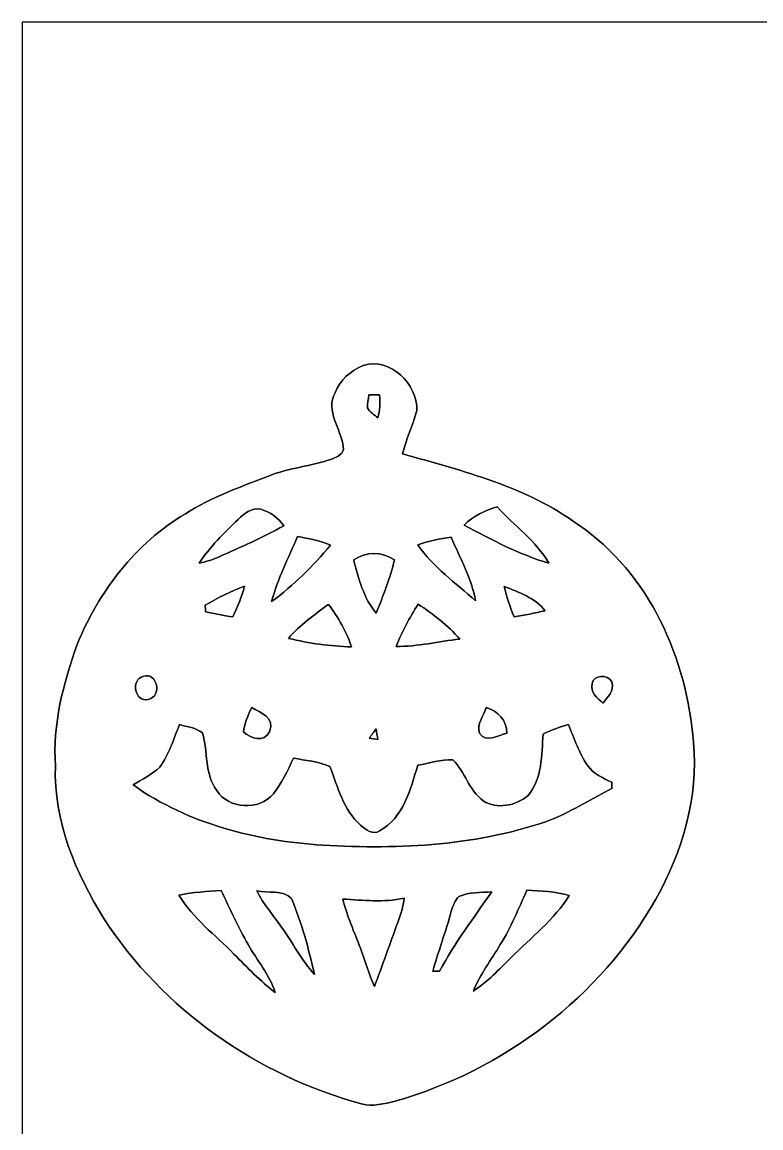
# Model space of a CAD drawing. Header units: centimetres. Extents: x -16.8 to 16.8, y -16.7 to 16.7.
# Drawn here: x -16.77 to -5.11, y -0.79 to 16.67 of the extents above; entities that cross this region are included whole.
import ezdxf

# ---------------------------------------------------------------- set-up
doc = ezdxf.new("R2010")
doc.units = ezdxf.units.CM
doc.header["$MEASUREMENT"] = 0
doc.layers.add('Layer 1', color=7, linetype='Continuous')

msp = doc.modelspace()

# ---------------------------------------------------------------- linework, layer by layer
at = {"layer": 'Layer 1', "color": 7}
for points, knots in [([(-16.77458, 16.66875), (-16.77458, 16.66875), (16.77458, 16.66875), (16.77458, 16.66875), (16.77458, 16.66875), (16.77458, 16.66875), (16.77458, -16.66875), (16.77458, -16.66875), (16.77458, -16.66875), (16.77458, -16.66875), (-16.77458, -16.66875), (-16.77458, -16.66875), (-16.77458, -16.66875), (-16.77458, -16.66875), (-16.77458, 16.66875), (-16.77458, 16.66875), (-16.77458, 16.66875), (-16.77458, 16.66875), (-16.77458, 16.66875), (-16.77458, 16.66875)], [0, 0, 0, 0, 0.16666667, 0.16666667, 0.16666667, 0.16666667, 0.33333333, 0.33333333, 0.33333333, 0.33333333, 0.5, 0.5, 0.5, 0.5, 0.66666667, 0.66666667, 0.66666667, 0.66666667, 1, 1, 1, 1]), ([(-11.38837, 11.24691), (-11.58452, 11.16648), (-11.75914, 11.01408), (-11.83393, 10.81193), (-11.83393, 10.81193), (-11.99092, 10.53183), (-11.73939, 10.24572), (-11.70446, 9.9635), (-11.70446, 9.9635), (-11.68224, 9.85626), (-11.80148, 9.80087), (-11.88297, 9.76842), (-11.88297, 9.76842), (-12.2107, 9.6587), (-12.56136, 9.62766), (-12.8845, 9.50031), (-12.8845, 9.50031), (-13.33218, 9.32603), (-13.78903, 9.16305), (-14.19719, 8.90517), (-14.19719, 8.90517), (-14.98141, 8.43774), (-15.56773, 7.67962), (-15.90499, 6.8386), (-15.90499, 6.8386), (-16.12618, 6.22512), (-16.29339, 5.57883), (-16.24965, 4.9209), (-16.24965, 4.9209), (-16.28069, 4.05518), (-15.93039, 3.23144), (-15.48236, 2.51001), (-15.48236, 2.51001), (-14.55385, 1.07456), (-13.05948, 0.03246), (-11.41518, -0.41487), (-11.41518, -0.41487), (-11.23985, -0.46073), (-11.05394, -0.41628), (-10.88284, -0.37112), (-10.88284, -0.37112), (-9.17363, 0.11465), (-7.65069, 1.26788), (-6.7691, 2.81764), (-6.7691, 2.81764), (-6.35564, 3.56764), (-6.08683, 4.42913), (-6.17679, 5.29343), (-6.17679, 5.29343), (-6.27698, 6.61494), (-6.86999, 7.96678), (-7.99183, 8.72878), (-7.99183, 8.72878), (-8.8078, 9.33203), (-9.80969, 9.57651), (-10.76784, 9.85097), (-10.76784, 9.85097), (-10.71139, 10.08521), (-10.60803, 10.30429), (-10.54241, 10.53536), (-10.54241, 10.53536), (-10.53112, 10.95234), (-10.96045, 11.3792), (-11.38837, 11.24691), (-11.38837, 11.24691), (-11.38837, 11.24691), (-11.38837, 11.24691), (-11.38837, 11.24691)], [0, 0, 0, 0, 0.05555556, 0.05555556, 0.05555556, 0.05555556, 0.11111111, 0.11111111, 0.11111111, 0.11111111, 0.16666667, 0.16666667, 0.16666667, 0.16666667, 0.22222222, 0.22222222, 0.22222222, 0.22222222, 0.27777778, 0.27777778, 0.27777778, 0.27777778, 0.33333333, 0.33333333, 0.33333333, 0.33333333, 0.38888889, 0.38888889, 0.38888889, 0.38888889, 0.44444444, 0.44444444, 0.44444444, 0.44444444, 0.5, 0.5, 0.5, 0.5, 0.55555556, 0.55555556, 0.55555556, 0.55555556, 0.61111111, 0.61111111, 0.61111111, 0.61111111, 0.66666667, 0.66666667, 0.66666667, 0.66666667, 0.72222222, 0.72222222, 0.72222222, 0.72222222, 0.77777778, 0.77777778, 0.77777778, 0.77777778, 0.83333333, 0.83333333, 0.83333333, 0.83333333, 0.88888889, 0.88888889, 0.88888889, 0.88888889, 1, 1, 1, 1]), ([(-11.29947, 10.78124), (-11.25784, 10.78089), (-11.17424, 10.78054), (-11.13261, 10.78054), (-11.13261, 10.78054), (-11.1192, 10.65918), (-11.12802, 10.53677), (-11.15907, 10.41859), (-11.15907, 10.41859), (-11.21586, 10.46762), (-11.28501, 10.50854), (-11.3217, 10.57663), (-11.3217, 10.57663), (-11.32487, 10.64542), (-11.3097, 10.71351), (-11.29947, 10.78124)], [0, 0, 0, 0, 0.2, 0.2, 0.2, 0.2, 0.4, 0.4, 0.4, 0.4, 0.6, 0.6, 0.6, 0.6, 1, 1, 1, 1]), ([(-13.36499, 8.81521), (-13.2715, 8.91117), (-13.15261, 9.0043), (-13.00551, 8.97537), (-13.00551, 8.97537), (-12.8591, 8.93163), (-12.7314, 8.84096), (-12.64497, 8.71573), (-12.64497, 8.71573), (-12.97164, 8.52699), (-13.32018, 8.37953), (-13.66379, 8.22501), (-13.66379, 8.22501), (-13.76468, 8.17845), (-13.87122, 8.14634), (-13.97988, 8.12341), (-13.97988, 8.12341), (-13.81054, 8.38306), (-13.58477, 8.59896), (-13.36499, 8.81521)], [0, 0, 0, 0, 0.16666667, 0.16666667, 0.16666667, 0.16666667, 0.33333333, 0.33333333, 0.33333333, 0.33333333, 0.5, 0.5, 0.5, 0.5, 0.66666667, 0.66666667, 0.66666667, 0.66666667, 1, 1, 1, 1]), ([(-9.7984, 8.72596), (-9.65271, 8.86707), (-9.4682, 8.95985), (-9.27312, 9.01347), (-9.27312, 9.01347), (-9.00889, 8.71079), (-8.65611, 8.47654), (-8.45679, 8.12165), (-8.45679, 8.12165), (-8.92634, 8.26382), (-9.36801, 8.49312), (-9.7984, 8.72596)], [0, 0, 0, 0, 0.25, 0.25, 0.25, 0.25, 0.5, 0.5, 0.5, 0.5, 1, 1, 1, 1]), ([(-12.42907, 8.54498), (-12.25162, 8.51464), (-12.07382, 8.47831), (-11.9066, 8.40881), (-11.9066, 8.40881), (-12.1793, 8.07896), (-12.49045, 7.77275), (-12.83547, 7.51805), (-12.83547, 7.51805), (-12.74551, 7.87647), (-12.56594, 8.20385), (-12.42907, 8.54498)], [0, 0, 0, 0, 0.25, 0.25, 0.25, 0.25, 0.5, 0.5, 0.5, 0.5, 1, 1, 1, 1]), ([(-10.52936, 8.41163), (-10.36003, 8.47972), (-10.1794, 8.50794), (-9.99984, 8.53405), (-9.99984, 8.53405), (-9.86261, 8.20349), (-9.67599, 7.88529), (-9.61778, 7.52828), (-9.61778, 7.52828), (-9.92823, 7.81297), (-10.28347, 8.0645), (-10.52936, 8.41163)], [0, 0, 0, 0, 0.25, 0.25, 0.25, 0.25, 0.5, 0.5, 0.5, 0.5, 1, 1, 1, 1]), ([(-11.54007, 8.17457), (-11.34498, 8.30933), (-11.09204, 8.30968), (-10.89695, 8.17457), (-10.89695, 8.17457), (-10.9661, 7.88635), (-11.07228, 7.60765), (-11.18729, 7.33496), (-11.18729, 7.33496), (-11.38273, 7.57096), (-11.46528, 7.88282), (-11.54007, 8.17457)], [0, 0, 0, 0, 0.25, 0.25, 0.25, 0.25, 0.5, 0.5, 0.5, 0.5, 1, 1, 1, 1]), ([(-13.88286, 7.46266), (-13.68249, 7.57343), (-13.48105, 7.68526), (-13.26444, 7.76217), (-13.26444, 7.76217), (-13.30572, 7.59248), (-13.37628, 7.43267), (-13.44789, 7.27428), (-13.44789, 7.27428), (-13.59218, 7.29968), (-13.73611, 7.32684), (-13.88004, 7.35401), (-13.88004, 7.35401), (-13.88075, 7.38117), (-13.88216, 7.4355), (-13.88286, 7.46266)], [0, 0, 0, 0, 0.2, 0.2, 0.2, 0.2, 0.4, 0.4, 0.4, 0.4, 0.6, 0.6, 0.6, 0.6, 1, 1, 1, 1]), ([(-9.16446, 7.75794), (-8.93198, 7.66516), (-8.67833, 7.57731), (-8.51853, 7.3727), (-8.51853, 7.3727), (-8.6808, 7.33566), (-8.84414, 7.30462), (-9.00818, 7.27675), (-9.00818, 7.27675), (-9.06921, 7.43409), (-9.12742, 7.59284), (-9.16446, 7.75794)], [0, 0, 0, 0, 0.25, 0.25, 0.25, 0.25, 0.5, 0.5, 0.5, 0.5, 1, 1, 1, 1]), ([(-12.56983, 6.93667), (-12.38709, 7.14763), (-12.16025, 7.31132), (-11.93518, 7.47324), (-11.93518, 7.47324), (-11.78983, 7.26475), (-11.64802, 7.04674), (-11.57464, 6.80085), (-11.57464, 6.80085), (-11.90978, 6.81496), (-12.24421, 6.85694), (-12.56983, 6.93667)], [0, 0, 0, 0, 0.25, 0.25, 0.25, 0.25, 0.5, 0.5, 0.5, 0.5, 1, 1, 1, 1]), ([(-10.52407, 7.47677), (-10.28524, 7.31732), (-10.05452, 7.14199), (-9.86367, 6.92573), (-9.86367, 6.92573), (-10.19881, 6.88693), (-10.53112, 6.80649), (-10.86979, 6.80826), (-10.86979, 6.80826), (-10.7823, 7.04462), (-10.65318, 7.26158), (-10.52407, 7.47677)], [0, 0, 0, 0, 0.25, 0.25, 0.25, 0.25, 0.5, 0.5, 0.5, 0.5, 1, 1, 1, 1]), ([(-14.89322, 6.32531), (-14.66533, 6.43749), (-14.5602, 6.07624), (-14.74011, 5.98664), (-14.74011, 5.98664), (-14.96801, 5.87446), (-15.07314, 6.23605), (-14.89322, 6.32531)], [0, 0, 0, 0, 0.33333333, 0.33333333, 0.33333333, 0.33333333, 1, 1, 1, 1]), ([(-7.77416, 6.22406), (-7.75653, 6.3627), (-7.52651, 6.37575), (-7.46619, 6.25016), (-7.46619, 6.25016), (-7.41892, 6.10517), (-7.53145, 6.00851), (-7.60765, 5.91079), (-7.60765, 5.91079), (-7.6902, 5.99793), (-7.81685, 6.07695), (-7.77416, 6.22406)], [0, 0, 0, 0, 0.25, 0.25, 0.25, 0.25, 0.5, 0.5, 0.5, 0.5, 1, 1, 1, 1]), ([(-13.15014, 5.84482), (-13.00868, 5.76474), (-12.77479, 5.68113), (-12.87004, 5.46241), (-12.87004, 5.46241), (-12.94589, 5.28638), (-13.17202, 5.35199), (-13.28208, 5.45994), (-13.28208, 5.45994), (-13.25704, 5.5947), (-13.21294, 5.72311), (-13.15014, 5.84482)], [0, 0, 0, 0, 0.25, 0.25, 0.25, 0.25, 0.5, 0.5, 0.5, 0.5, 1, 1, 1, 1]), ([(-9.44633, 5.84553), (-9.26536, 5.78414), (-9.12248, 5.64868), (-9.12283, 5.43842), (-9.12283, 5.43842), (-9.26042, 5.40456), (-9.46115, 5.27438), (-9.55322, 5.4416), (-9.55322, 5.4416), (-9.60826, 5.57706), (-9.48619, 5.71959), (-9.44633, 5.84553)], [0, 0, 0, 0, 0.25, 0.25, 0.25, 0.25, 0.5, 0.5, 0.5, 0.5, 1, 1, 1, 1]), ([(-14.28785, 5.57601), (-14.16826, 5.53826), (-14.02821, 5.52697), (-13.92731, 5.44336), (-13.92731, 5.44336), (-13.83806, 5.14491), (-13.89662, 4.79919), (-13.70224, 4.53496), (-13.70224, 4.53496), (-13.52127, 4.23757), (-13.02808, 4.21111), (-12.80866, 4.48345), (-12.80866, 4.48345), (-12.67425, 4.65208), (-12.58358, 4.85034), (-12.49151, 5.04402), (-12.49151, 5.04402), (-12.29854, 5.00944), (-12.0971, 4.99075), (-11.91578, 4.91278), (-11.91578, 4.91278), (-11.78913, 4.58964), (-11.70658, 4.22451), (-11.43, 3.98604), (-11.43, 3.98604), (-11.35133, 3.92042), (-11.23315, 3.81917), (-11.1312, 3.89819), (-11.1312, 3.89819), (-10.75055, 4.10457), (-10.64472, 4.54978), (-10.52901, 4.93219), (-10.52901, 4.93219), (-10.34556, 4.96958), (-10.16247, 5.01862), (-9.97338, 5.01932), (-9.97338, 5.01932), (-9.78535, 4.82882), (-9.7155, 4.53425), (-9.49501, 4.36951), (-9.49501, 4.36951), (-9.27876, 4.23474), (-8.9789, 4.29189), (-8.79193, 4.45241), (-8.79193, 4.45241), (-8.55768, 4.71981), (-8.57638, 5.09482), (-8.54781, 5.42537), (-8.54781, 5.42537), (-8.42045, 5.48816), (-8.28781, 5.53861), (-8.15023, 5.57459), (-8.15023, 5.57459), (-8.0578, 5.35481), (-7.98195, 5.12374), (-7.84613, 4.92513), (-7.84613, 4.92513), (-7.75476, 4.79531), (-7.60377, 4.73181), (-7.46619, 4.66372), (-7.46619, 4.66372), (-7.46513, 4.64044), (-7.46266, 4.59387), (-7.46125, 4.57059), (-7.46125, 4.57059), (-7.76817, 4.40408), (-8.07014, 4.22628), (-8.38906, 4.08446), (-8.38906, 4.08446), (-9.54864, 3.6636), (-10.80558, 3.59904), (-12.0269, 3.6703), (-12.0269, 3.6703), (-13.07959, 3.73698), (-14.15133, 4.00473), (-15.02163, 4.62174), (-15.02163, 4.62174), (-14.88017, 4.71135), (-14.72706, 4.7879), (-14.60253, 4.90044), (-14.60253, 4.90044), (-14.45472, 5.10258), (-14.38487, 5.34846), (-14.28785, 5.57601)], [0, 0, 0, 0, 0.04545455, 0.04545455, 0.04545455, 0.04545455, 0.09090909, 0.09090909, 0.09090909, 0.09090909, 0.13636364, 0.13636364, 0.13636364, 0.13636364, 0.18181818, 0.18181818, 0.18181818, 0.18181818, 0.22727273, 0.22727273, 0.22727273, 0.22727273, 0.27272727, 0.27272727, 0.27272727, 0.27272727, 0.31818182, 0.31818182, 0.31818182, 0.31818182, 0.36363636, 0.36363636, 0.36363636, 0.36363636, 0.40909091, 0.40909091, 0.40909091, 0.40909091, 0.45454545, 0.45454545, 0.45454545, 0.45454545, 0.5, 0.5, 0.5, 0.5, 0.54545455, 0.54545455, 0.54545455, 0.54545455, 0.59090909, 0.59090909, 0.59090909, 0.59090909, 0.63636364, 0.63636364, 0.63636364, 0.63636364, 0.68181818, 0.68181818, 0.68181818, 0.68181818, 0.72727273, 0.72727273, 0.72727273, 0.72727273, 0.77272727, 0.77272727, 0.77272727, 0.77272727, 0.81818182, 0.81818182, 0.81818182, 0.81818182, 0.86363636, 0.86363636, 0.86363636, 0.86363636, 0.90909091, 0.90909091, 0.90909091, 0.90909091, 1, 1, 1, 1]), ([(-11.29348, 5.35869), (-11.25855, 5.40879), (-11.22292, 5.45782), (-11.18623, 5.50616), (-11.18623, 5.50616), (-11.17671, 5.45112), (-11.16753, 5.39574), (-11.15836, 5.34035), (-11.15836, 5.34035), (-11.19223, 5.34494), (-11.25961, 5.35411), (-11.29348, 5.35869)], [0, 0, 0, 0, 0.25, 0.25, 0.25, 0.25, 0.5, 0.5, 0.5, 0.5, 1, 1, 1, 1]), ([(-13.06971, 2.94852), (-12.89967, 2.90442), (-12.65132, 2.97674), (-12.5222, 2.8261), (-12.5222, 2.8261), (-12.35886, 2.44193), (-12.25162, 2.03482), (-12.15849, 1.62807), (-12.15849, 1.62807), (-12.36698, 1.85491), (-12.50174, 2.13395), (-12.68448, 2.37949), (-12.68448, 2.37949), (-12.81007, 2.57104), (-12.96988, 2.74108), (-13.06971, 2.94852)], [0, 0, 0, 0, 0.2, 0.2, 0.2, 0.2, 0.4, 0.4, 0.4, 0.4, 0.6, 0.6, 0.6, 0.6, 1, 1, 1, 1]), ([(-14.29808, 2.88149), (-14.07936, 2.93017), (-13.85429, 2.93829), (-13.63169, 2.95416), (-13.63169, 2.95416), (-13.49304, 2.66876), (-13.37028, 2.3749), (-13.20624, 2.10256), (-13.20624, 2.10256), (-13.06583, 1.8482), (-12.86475, 1.62454), (-12.77867, 1.34232), (-12.77867, 1.34232), (-13.0175, 1.52153), (-13.21788, 1.74308), (-13.43025, 1.95086), (-13.43025, 1.95086), (-13.72482, 2.2546), (-14.07971, 2.51213), (-14.29808, 2.88149)], [0, 0, 0, 0, 0.16666667, 0.16666667, 0.16666667, 0.16666667, 0.33333333, 0.33333333, 0.33333333, 0.33333333, 0.5, 0.5, 0.5, 0.5, 0.66666667, 0.66666667, 0.66666667, 0.66666667, 1, 1, 1, 1]), ([(-11.71328, 2.81905), (-11.38978, 2.80247), (-11.06593, 2.76049), (-10.74491, 2.83422), (-10.74491, 2.83422), (-10.75831, 2.70192), (-10.79429, 2.57351), (-10.84368, 2.45004), (-10.84368, 2.45004), (-10.97104, 2.11526), (-11.08357, 1.77518), (-11.21198, 1.44074), (-11.21198, 1.44074), (-11.30476, 1.63371), (-11.35733, 1.84221), (-11.43318, 2.04153), (-11.43318, 2.04153), (-11.52948, 2.29976), (-11.64484, 2.55164), (-11.71328, 2.81905)], [0, 0, 0, 0, 0.16666667, 0.16666667, 0.16666667, 0.16666667, 0.33333333, 0.33333333, 0.33333333, 0.33333333, 0.5, 0.5, 0.5, 0.5, 0.66666667, 0.66666667, 0.66666667, 0.66666667, 1, 1, 1, 1]), ([(-9.88095, 2.86032), (-9.71868, 2.93194), (-9.53347, 2.91888), (-9.36061, 2.93617), (-9.36061, 2.93617), (-9.64389, 2.52377), (-9.94551, 2.12266), (-10.18505, 1.68169), (-10.18505, 1.68169), (-10.21186, 1.68099), (-10.26583, 1.67922), (-10.293, 1.67816), (-10.293, 1.67816), (-10.19916, 1.99602), (-10.08733, 2.30787), (-9.99913, 2.62714), (-9.99913, 2.62714), (-9.97091, 2.70933), (-9.94692, 2.8), (-9.88095, 2.86032)], [0, 0, 0, 0, 0.16666667, 0.16666667, 0.16666667, 0.16666667, 0.33333333, 0.33333333, 0.33333333, 0.33333333, 0.5, 0.5, 0.5, 0.5, 0.66666667, 0.66666667, 0.66666667, 0.66666667, 1, 1, 1, 1]), ([(-8.80498, 2.95945), (-8.58061, 2.94852), (-8.35272, 2.94111), (-8.13576, 2.87584), (-8.13576, 2.87584), (-8.37636, 2.49096), (-8.74042, 2.21262), (-9.05545, 1.89442), (-9.05545, 1.89442), (-9.24525, 1.70956), (-9.42552, 1.51024), (-9.65094, 1.36737), (-9.65094, 1.36737), (-9.54687, 1.6316), (-9.36943, 1.85737), (-9.2262, 2.10009), (-9.2262, 2.10009), (-9.05334, 2.36996), (-8.93868, 2.66982), (-8.80498, 2.95945)], [0, 0, 0, 0, 0.16666667, 0.16666667, 0.16666667, 0.16666667, 0.33333333, 0.33333333, 0.33333333, 0.33333333, 0.5, 0.5, 0.5, 0.5, 0.66666667, 0.66666667, 0.66666667, 0.66666667, 1, 1, 1, 1])]:
    msp.add_open_spline(points, degree=3, knots=knots, dxfattribs=at)
at = {"layer": 'Layer 1', "color": 251}
for points, knots in [([(-11.38837, 11.24691), (-10.96045, 11.3792), (-10.53112, 10.95234), (-10.54241, 10.53536), (-10.54241, 10.53536), (-10.60803, 10.30429), (-10.71139, 10.08521), (-10.76784, 9.85097), (-10.76784, 9.85097), (-9.80969, 9.57651), (-8.8078, 9.33203), (-7.99183, 8.72878), (-7.99183, 8.72878), (-6.86999, 7.96678), (-6.27698, 6.61494), (-6.17679, 5.29343), (-6.17679, 5.29343), (-6.08683, 4.42913), (-6.35564, 3.56764), (-6.7691, 2.81764), (-6.7691, 2.81764), (-7.65069, 1.26788), (-9.17363, 0.11465), (-10.88284, -0.37112), (-10.88284, -0.37112), (-11.05394, -0.41628), (-11.23985, -0.46073), (-11.41518, -0.41487), (-11.41518, -0.41487), (-13.05948, 0.03246), (-14.55385, 1.07456), (-15.48236, 2.51001), (-15.48236, 2.51001), (-15.93039, 3.23144), (-16.28069, 4.05518), (-16.24965, 4.9209), (-16.24965, 4.9209), (-16.29339, 5.57883), (-16.12618, 6.22512), (-15.90499, 6.8386), (-15.90499, 6.8386), (-15.56773, 7.67962), (-14.98141, 8.43774), (-14.19719, 8.90517), (-14.19719, 8.90517), (-13.78903, 9.16305), (-13.33218, 9.32603), (-12.8845, 9.50031), (-12.8845, 9.50031), (-12.56136, 9.62766), (-12.2107, 9.6587), (-11.88297, 9.76842), (-11.88297, 9.76842), (-11.80148, 9.80087), (-11.68224, 9.85626), (-11.70446, 9.9635), (-11.70446, 9.9635), (-11.73939, 10.24572), (-11.99092, 10.53183), (-11.83393, 10.81193), (-11.83393, 10.81193), (-11.75914, 11.01408), (-11.58452, 11.16648), (-11.38837, 11.24691), (-11.38837, 11.24691), (-11.38837, 11.24691), (-11.38837, 11.24691), (-11.38837, 11.24691)], [0, 0, 0, 0, 0.05555556, 0.05555556, 0.05555556, 0.05555556, 0.11111111, 0.11111111, 0.11111111, 0.11111111, 0.16666667, 0.16666667, 0.16666667, 0.16666667, 0.22222222, 0.22222222, 0.22222222, 0.22222222, 0.27777778, 0.27777778, 0.27777778, 0.27777778, 0.33333333, 0.33333333, 0.33333333, 0.33333333, 0.38888889, 0.38888889, 0.38888889, 0.38888889, 0.44444444, 0.44444444, 0.44444444, 0.44444444, 0.5, 0.5, 0.5, 0.5, 0.55555556, 0.55555556, 0.55555556, 0.55555556, 0.61111111, 0.61111111, 0.61111111, 0.61111111, 0.66666667, 0.66666667, 0.66666667, 0.66666667, 0.72222222, 0.72222222, 0.72222222, 0.72222222, 0.77777778, 0.77777778, 0.77777778, 0.77777778, 0.83333333, 0.83333333, 0.83333333, 0.83333333, 0.88888889, 0.88888889, 0.88888889, 0.88888889, 1, 1, 1, 1]), ([(-11.29947, 10.78124), (-11.3097, 10.71351), (-11.32487, 10.64542), (-11.3217, 10.57663), (-11.3217, 10.57663), (-11.28501, 10.50854), (-11.21586, 10.46762), (-11.15907, 10.41859), (-11.15907, 10.41859), (-11.12802, 10.53677), (-11.1192, 10.65918), (-11.13261, 10.78054), (-11.13261, 10.78054), (-11.17424, 10.78054), (-11.25784, 10.78089), (-11.29947, 10.78124), (-11.29947, 10.78124), (-11.29947, 10.78124), (-11.29947, 10.78124), (-11.29947, 10.78124)], [0, 0, 0, 0, 0.16666667, 0.16666667, 0.16666667, 0.16666667, 0.33333333, 0.33333333, 0.33333333, 0.33333333, 0.5, 0.5, 0.5, 0.5, 0.66666667, 0.66666667, 0.66666667, 0.66666667, 1, 1, 1, 1]), ([(-13.36499, 8.81521), (-13.58477, 8.59896), (-13.81054, 8.38306), (-13.97988, 8.12341), (-13.97988, 8.12341), (-13.87122, 8.14634), (-13.76468, 8.17845), (-13.66379, 8.22501), (-13.66379, 8.22501), (-13.32018, 8.37953), (-12.97164, 8.52699), (-12.64497, 8.71573), (-12.64497, 8.71573), (-12.7314, 8.84096), (-12.8591, 8.93163), (-13.00551, 8.97537), (-13.00551, 8.97537), (-13.15261, 9.0043), (-13.2715, 8.91117), (-13.36499, 8.81521), (-13.36499, 8.81521), (-13.36499, 8.81521), (-13.36499, 8.81521), (-13.36499, 8.81521)], [0, 0, 0, 0, 0.14285714, 0.14285714, 0.14285714, 0.14285714, 0.28571429, 0.28571429, 0.28571429, 0.28571429, 0.42857143, 0.42857143, 0.42857143, 0.42857143, 0.57142857, 0.57142857, 0.57142857, 0.57142857, 0.71428571, 0.71428571, 0.71428571, 0.71428571, 1, 1, 1, 1]), ([(-9.7984, 8.72596), (-9.36801, 8.49312), (-8.92634, 8.26382), (-8.45679, 8.12165), (-8.45679, 8.12165), (-8.65611, 8.47654), (-9.00889, 8.71079), (-9.27312, 9.01347), (-9.27312, 9.01347), (-9.4682, 8.95985), (-9.65271, 8.86707), (-9.7984, 8.72596), (-9.7984, 8.72596), (-9.7984, 8.72596), (-9.7984, 8.72596), (-9.7984, 8.72596)], [0, 0, 0, 0, 0.2, 0.2, 0.2, 0.2, 0.4, 0.4, 0.4, 0.4, 0.6, 0.6, 0.6, 0.6, 1, 1, 1, 1]), ([(-12.42907, 8.54498), (-12.56594, 8.20385), (-12.74551, 7.87647), (-12.83547, 7.51805), (-12.83547, 7.51805), (-12.49045, 7.77275), (-12.1793, 8.07896), (-11.9066, 8.40881), (-11.9066, 8.40881), (-12.07382, 8.47831), (-12.25162, 8.51464), (-12.42907, 8.54498), (-12.42907, 8.54498), (-12.42907, 8.54498), (-12.42907, 8.54498), (-12.42907, 8.54498)], [0, 0, 0, 0, 0.2, 0.2, 0.2, 0.2, 0.4, 0.4, 0.4, 0.4, 0.6, 0.6, 0.6, 0.6, 1, 1, 1, 1]), ([(-10.52936, 8.41163), (-10.28347, 8.0645), (-9.92823, 7.81297), (-9.61778, 7.52828), (-9.61778, 7.52828), (-9.67599, 7.88529), (-9.86261, 8.20349), (-9.99984, 8.53405), (-9.99984, 8.53405), (-10.1794, 8.50794), (-10.36003, 8.47972), (-10.52936, 8.41163), (-10.52936, 8.41163), (-10.52936, 8.41163), (-10.52936, 8.41163), (-10.52936, 8.41163)], [0, 0, 0, 0, 0.2, 0.2, 0.2, 0.2, 0.4, 0.4, 0.4, 0.4, 0.6, 0.6, 0.6, 0.6, 1, 1, 1, 1]), ([(-11.54007, 8.17457), (-11.46528, 7.88282), (-11.38273, 7.57096), (-11.18729, 7.33496), (-11.18729, 7.33496), (-11.07228, 7.60765), (-10.9661, 7.88635), (-10.89695, 8.17457), (-10.89695, 8.17457), (-11.09204, 8.30968), (-11.34498, 8.30933), (-11.54007, 8.17457), (-11.54007, 8.17457), (-11.54007, 8.17457), (-11.54007, 8.17457), (-11.54007, 8.17457)], [0, 0, 0, 0, 0.2, 0.2, 0.2, 0.2, 0.4, 0.4, 0.4, 0.4, 0.6, 0.6, 0.6, 0.6, 1, 1, 1, 1]), ([(-13.88286, 7.46266), (-13.88216, 7.4355), (-13.88075, 7.38117), (-13.88004, 7.35401), (-13.88004, 7.35401), (-13.73611, 7.32684), (-13.59218, 7.29968), (-13.44789, 7.27428), (-13.44789, 7.27428), (-13.37628, 7.43267), (-13.30572, 7.59248), (-13.26444, 7.76217), (-13.26444, 7.76217), (-13.48105, 7.68526), (-13.68249, 7.57343), (-13.88286, 7.46266), (-13.88286, 7.46266), (-13.88286, 7.46266), (-13.88286, 7.46266), (-13.88286, 7.46266)], [0, 0, 0, 0, 0.16666667, 0.16666667, 0.16666667, 0.16666667, 0.33333333, 0.33333333, 0.33333333, 0.33333333, 0.5, 0.5, 0.5, 0.5, 0.66666667, 0.66666667, 0.66666667, 0.66666667, 1, 1, 1, 1]), ([(-9.16446, 7.75794), (-9.12742, 7.59284), (-9.06921, 7.43409), (-9.00818, 7.27675), (-9.00818, 7.27675), (-8.84414, 7.30462), (-8.6808, 7.33566), (-8.51853, 7.3727), (-8.51853, 7.3727), (-8.67833, 7.57731), (-8.93198, 7.66516), (-9.16446, 7.75794), (-9.16446, 7.75794), (-9.16446, 7.75794), (-9.16446, 7.75794), (-9.16446, 7.75794)], [0, 0, 0, 0, 0.2, 0.2, 0.2, 0.2, 0.4, 0.4, 0.4, 0.4, 0.6, 0.6, 0.6, 0.6, 1, 1, 1, 1]), ([(-12.56983, 6.93667), (-12.24421, 6.85694), (-11.90978, 6.81496), (-11.57464, 6.80085), (-11.57464, 6.80085), (-11.64802, 7.04674), (-11.78983, 7.26475), (-11.93518, 7.47324), (-11.93518, 7.47324), (-12.16025, 7.31132), (-12.38709, 7.14763), (-12.56983, 6.93667), (-12.56983, 6.93667), (-12.56983, 6.93667), (-12.56983, 6.93667), (-12.56983, 6.93667)], [0, 0, 0, 0, 0.2, 0.2, 0.2, 0.2, 0.4, 0.4, 0.4, 0.4, 0.6, 0.6, 0.6, 0.6, 1, 1, 1, 1]), ([(-10.52407, 7.47677), (-10.65318, 7.26158), (-10.7823, 7.04462), (-10.86979, 6.80826), (-10.86979, 6.80826), (-10.53112, 6.80649), (-10.19881, 6.88693), (-9.86367, 6.92573), (-9.86367, 6.92573), (-10.05452, 7.14199), (-10.28524, 7.31732), (-10.52407, 7.47677), (-10.52407, 7.47677), (-10.52407, 7.47677), (-10.52407, 7.47677), (-10.52407, 7.47677)], [0, 0, 0, 0, 0.2, 0.2, 0.2, 0.2, 0.4, 0.4, 0.4, 0.4, 0.6, 0.6, 0.6, 0.6, 1, 1, 1, 1]), ([(-14.89322, 6.32531), (-15.07314, 6.23605), (-14.96801, 5.87446), (-14.74011, 5.98664), (-14.74011, 5.98664), (-14.5602, 6.07624), (-14.66533, 6.43749), (-14.89322, 6.32531), (-14.89322, 6.32531), (-14.89322, 6.32531), (-14.89322, 6.32531), (-14.89322, 6.32531)], [0, 0, 0, 0, 0.25, 0.25, 0.25, 0.25, 0.5, 0.5, 0.5, 0.5, 1, 1, 1, 1]), ([(-7.77416, 6.22406), (-7.81685, 6.07695), (-7.6902, 5.99793), (-7.60765, 5.91079), (-7.60765, 5.91079), (-7.53145, 6.00851), (-7.41892, 6.10517), (-7.46619, 6.25016), (-7.46619, 6.25016), (-7.52651, 6.37575), (-7.75653, 6.3627), (-7.77416, 6.22406), (-7.77416, 6.22406), (-7.77416, 6.22406), (-7.77416, 6.22406), (-7.77416, 6.22406)], [0, 0, 0, 0, 0.2, 0.2, 0.2, 0.2, 0.4, 0.4, 0.4, 0.4, 0.6, 0.6, 0.6, 0.6, 1, 1, 1, 1]), ([(-13.15014, 5.84482), (-13.21294, 5.72311), (-13.25704, 5.5947), (-13.28208, 5.45994), (-13.28208, 5.45994), (-13.17202, 5.35199), (-12.94589, 5.28638), (-12.87004, 5.46241), (-12.87004, 5.46241), (-12.77479, 5.68113), (-13.00868, 5.76474), (-13.15014, 5.84482), (-13.15014, 5.84482), (-13.15014, 5.84482), (-13.15014, 5.84482), (-13.15014, 5.84482)], [0, 0, 0, 0, 0.2, 0.2, 0.2, 0.2, 0.4, 0.4, 0.4, 0.4, 0.6, 0.6, 0.6, 0.6, 1, 1, 1, 1]), ([(-9.44633, 5.84553), (-9.48619, 5.71959), (-9.60826, 5.57706), (-9.55322, 5.4416), (-9.55322, 5.4416), (-9.46115, 5.27438), (-9.26042, 5.40456), (-9.12283, 5.43842), (-9.12283, 5.43842), (-9.12248, 5.64868), (-9.26536, 5.78414), (-9.44633, 5.84553), (-9.44633, 5.84553), (-9.44633, 5.84553), (-9.44633, 5.84553), (-9.44633, 5.84553)], [0, 0, 0, 0, 0.2, 0.2, 0.2, 0.2, 0.4, 0.4, 0.4, 0.4, 0.6, 0.6, 0.6, 0.6, 1, 1, 1, 1]), ([(-14.28785, 5.57601), (-14.38487, 5.34846), (-14.45472, 5.10258), (-14.60253, 4.90044), (-14.60253, 4.90044), (-14.72706, 4.7879), (-14.88017, 4.71135), (-15.02163, 4.62174), (-15.02163, 4.62174), (-14.15133, 4.00473), (-13.07959, 3.73698), (-12.0269, 3.6703), (-12.0269, 3.6703), (-10.80558, 3.59904), (-9.54864, 3.6636), (-8.38906, 4.08446), (-8.38906, 4.08446), (-8.07014, 4.22628), (-7.76817, 4.40408), (-7.46125, 4.57059), (-7.46125, 4.57059), (-7.46266, 4.59387), (-7.46513, 4.64044), (-7.46619, 4.66372), (-7.46619, 4.66372), (-7.60377, 4.73181), (-7.75476, 4.79531), (-7.84613, 4.92513), (-7.84613, 4.92513), (-7.98195, 5.12374), (-8.0578, 5.35481), (-8.15023, 5.57459), (-8.15023, 5.57459), (-8.28781, 5.53861), (-8.42045, 5.48816), (-8.54781, 5.42537), (-8.54781, 5.42537), (-8.57638, 5.09482), (-8.55768, 4.71981), (-8.79193, 4.45241), (-8.79193, 4.45241), (-8.9789, 4.29189), (-9.27876, 4.23474), (-9.49501, 4.36951), (-9.49501, 4.36951), (-9.7155, 4.53425), (-9.78535, 4.82882), (-9.97338, 5.01932), (-9.97338, 5.01932), (-10.16247, 5.01862), (-10.34556, 4.96958), (-10.52901, 4.93219), (-10.52901, 4.93219), (-10.64472, 4.54978), (-10.75055, 4.10457), (-11.1312, 3.89819), (-11.1312, 3.89819), (-11.23315, 3.81917), (-11.35133, 3.92042), (-11.43, 3.98604), (-11.43, 3.98604), (-11.70658, 4.22451), (-11.78913, 4.58964), (-11.91578, 4.91278), (-11.91578, 4.91278), (-12.0971, 4.99075), (-12.29854, 5.00944), (-12.49151, 5.04402), (-12.49151, 5.04402), (-12.58358, 4.85034), (-12.67425, 4.65208), (-12.80866, 4.48345), (-12.80866, 4.48345), (-13.02808, 4.21111), (-13.52127, 4.23757), (-13.70224, 4.53496), (-13.70224, 4.53496), (-13.89662, 4.79919), (-13.83806, 5.14491), (-13.92731, 5.44336), (-13.92731, 5.44336), (-14.02821, 5.52697), (-14.16826, 5.53826), (-14.28785, 5.57601), (-14.28785, 5.57601), (-14.28785, 5.57601), (-14.28785, 5.57601), (-14.28785, 5.57601)], [0, 0, 0, 0, 0.04347826, 0.04347826, 0.04347826, 0.04347826, 0.08695652, 0.08695652, 0.08695652, 0.08695652, 0.13043478, 0.13043478, 0.13043478, 0.13043478, 0.17391304, 0.17391304, 0.17391304, 0.17391304, 0.2173913, 0.2173913, 0.2173913, 0.2173913, 0.26086957, 0.26086957, 0.26086957, 0.26086957, 0.30434783, 0.30434783, 0.30434783, 0.30434783, 0.34782609, 0.34782609, 0.34782609, 0.34782609, 0.39130435, 0.39130435, 0.39130435, 0.39130435, 0.43478261, 0.43478261, 0.43478261, 0.43478261, 0.47826087, 0.47826087, 0.47826087, 0.47826087, 0.52173913, 0.52173913, 0.52173913, 0.52173913, 0.56521739, 0.56521739, 0.56521739, 0.56521739, 0.60869565, 0.60869565, 0.60869565, 0.60869565, 0.65217391, 0.65217391, 0.65217391, 0.65217391, 0.69565217, 0.69565217, 0.69565217, 0.69565217, 0.73913043, 0.73913043, 0.73913043, 0.73913043, 0.7826087, 0.7826087, 0.7826087, 0.7826087, 0.82608696, 0.82608696, 0.82608696, 0.82608696, 0.86956522, 0.86956522, 0.86956522, 0.86956522, 0.91304348, 0.91304348, 0.91304348, 0.91304348, 1, 1, 1, 1]), ([(-11.29348, 5.35869), (-11.25961, 5.35411), (-11.19223, 5.34494), (-11.15836, 5.34035), (-11.15836, 5.34035), (-11.16753, 5.39574), (-11.17671, 5.45112), (-11.18623, 5.50616), (-11.18623, 5.50616), (-11.22292, 5.45782), (-11.25855, 5.40879), (-11.29348, 5.35869), (-11.29348, 5.35869), (-11.29348, 5.35869), (-11.29348, 5.35869), (-11.29348, 5.35869)], [0, 0, 0, 0, 0.2, 0.2, 0.2, 0.2, 0.4, 0.4, 0.4, 0.4, 0.6, 0.6, 0.6, 0.6, 1, 1, 1, 1]), ([(-13.06971, 2.94852), (-12.96988, 2.74108), (-12.81007, 2.57104), (-12.68448, 2.37949), (-12.68448, 2.37949), (-12.50174, 2.13395), (-12.36698, 1.85491), (-12.15849, 1.62807), (-12.15849, 1.62807), (-12.25162, 2.03482), (-12.35886, 2.44193), (-12.5222, 2.8261), (-12.5222, 2.8261), (-12.65132, 2.97674), (-12.89967, 2.90442), (-13.06971, 2.94852), (-13.06971, 2.94852), (-13.06971, 2.94852), (-13.06971, 2.94852), (-13.06971, 2.94852)], [0, 0, 0, 0, 0.16666667, 0.16666667, 0.16666667, 0.16666667, 0.33333333, 0.33333333, 0.33333333, 0.33333333, 0.5, 0.5, 0.5, 0.5, 0.66666667, 0.66666667, 0.66666667, 0.66666667, 1, 1, 1, 1]), ([(-14.29808, 2.88149), (-14.07971, 2.51213), (-13.72482, 2.2546), (-13.43025, 1.95086), (-13.43025, 1.95086), (-13.21788, 1.74308), (-13.0175, 1.52153), (-12.77867, 1.34232), (-12.77867, 1.34232), (-12.86475, 1.62454), (-13.06583, 1.8482), (-13.20624, 2.10256), (-13.20624, 2.10256), (-13.37028, 2.3749), (-13.49304, 2.66876), (-13.63169, 2.95416), (-13.63169, 2.95416), (-13.85429, 2.93829), (-14.07936, 2.93017), (-14.29808, 2.88149), (-14.29808, 2.88149), (-14.29808, 2.88149), (-14.29808, 2.88149), (-14.29808, 2.88149)], [0, 0, 0, 0, 0.14285714, 0.14285714, 0.14285714, 0.14285714, 0.28571429, 0.28571429, 0.28571429, 0.28571429, 0.42857143, 0.42857143, 0.42857143, 0.42857143, 0.57142857, 0.57142857, 0.57142857, 0.57142857, 0.71428571, 0.71428571, 0.71428571, 0.71428571, 1, 1, 1, 1]), ([(-11.71328, 2.81905), (-11.64484, 2.55164), (-11.52948, 2.29976), (-11.43318, 2.04153), (-11.43318, 2.04153), (-11.35733, 1.84221), (-11.30476, 1.63371), (-11.21198, 1.44074), (-11.21198, 1.44074), (-11.08357, 1.77518), (-10.97104, 2.11526), (-10.84368, 2.45004), (-10.84368, 2.45004), (-10.79429, 2.57351), (-10.75831, 2.70192), (-10.74491, 2.83422), (-10.74491, 2.83422), (-11.06593, 2.76049), (-11.38978, 2.80247), (-11.71328, 2.81905)], [0, 0, 0, 0, 0.16666667, 0.16666667, 0.16666667, 0.16666667, 0.33333333, 0.33333333, 0.33333333, 0.33333333, 0.5, 0.5, 0.5, 0.5, 0.66666667, 0.66666667, 0.66666667, 0.66666667, 1, 1, 1, 1]), ([(-9.88095, 2.86032), (-9.94692, 2.8), (-9.97091, 2.70933), (-9.99913, 2.62714), (-9.99913, 2.62714), (-10.08733, 2.30787), (-10.19916, 1.99602), (-10.293, 1.67816), (-10.293, 1.67816), (-10.26583, 1.67922), (-10.21186, 1.68099), (-10.18505, 1.68169), (-10.18505, 1.68169), (-9.94551, 2.12266), (-9.64389, 2.52377), (-9.36061, 2.93617), (-9.36061, 2.93617), (-9.53347, 2.91888), (-9.71868, 2.93194), (-9.88095, 2.86032), (-9.88095, 2.86032), (-9.88095, 2.86032), (-9.88095, 2.86032), (-9.88095, 2.86032)], [0, 0, 0, 0, 0.14285714, 0.14285714, 0.14285714, 0.14285714, 0.28571429, 0.28571429, 0.28571429, 0.28571429, 0.42857143, 0.42857143, 0.42857143, 0.42857143, 0.57142857, 0.57142857, 0.57142857, 0.57142857, 0.71428571, 0.71428571, 0.71428571, 0.71428571, 1, 1, 1, 1]), ([(-8.80498, 2.95945), (-8.93868, 2.66982), (-9.05334, 2.36996), (-9.2262, 2.10009), (-9.2262, 2.10009), (-9.36943, 1.85737), (-9.54687, 1.6316), (-9.65094, 1.36737), (-9.65094, 1.36737), (-9.42552, 1.51024), (-9.24525, 1.70956), (-9.05545, 1.89442), (-9.05545, 1.89442), (-8.74042, 2.21262), (-8.37636, 2.49096), (-8.13576, 2.87584), (-8.13576, 2.87584), (-8.35272, 2.94111), (-8.58061, 2.94852), (-8.80498, 2.95945), (-8.80498, 2.95945), (-8.80498, 2.95945), (-8.80498, 2.95945), (-8.80498, 2.95945)], [0, 0, 0, 0, 0.14285714, 0.14285714, 0.14285714, 0.14285714, 0.28571429, 0.28571429, 0.28571429, 0.28571429, 0.42857143, 0.42857143, 0.42857143, 0.42857143, 0.57142857, 0.57142857, 0.57142857, 0.57142857, 0.71428571, 0.71428571, 0.71428571, 0.71428571, 1, 1, 1, 1])]:
    msp.add_open_spline(points, degree=3, knots=knots, dxfattribs=at)

doc.saveas('drawing.dxf')
